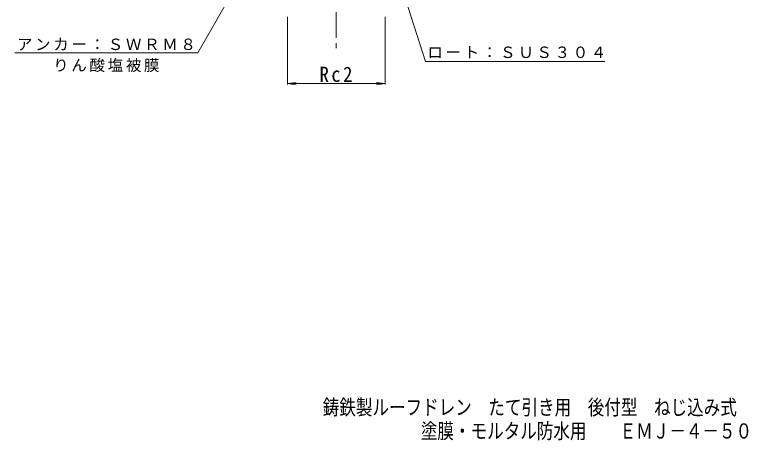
# Model space of a CAD drawing. Units: millimetres, scale not verified. Extents: x -224 to 218, y -346 to 338.
# Drawn here: x -207.5 to 217.7, y -345.6 to -99.2 of the extents above; entities that cross this region are included whole.
import ezdxf
from ezdxf.enums import TextEntityAlignment as Align

# ---------------------------------------------------------------- set-up
doc = ezdxf.new("R2010")
doc.units = ezdxf.units.MM
doc.header["$LTSCALE"] = 3
doc.linetypes.add('CHAIN1', pattern=[8, 5, -1, 1, -1])
for name, color, linetype, lineweight in [('0-0_通り芯', 3, 'Continuous', 9), ('0-4_その他', 7, 'Continuous', 9), ('0-5_寸法', 7, 'Continuous', 9)]:
    doc.layers.add(name, color=color, linetype=linetype, lineweight=lineweight)
doc.layers.add('F-4_F-4ﾚｲﾔ', color=6, linetype='Continuous')
doc.styles.add('ＭＳ ゴシック', font='')
doc.styles.get('ＭＳ ゴシック').set_extended_font_data('MS Gothic')

msp = doc.modelspace()

# ---------------------------------------------------------------- linework, layer by layer
at = {"layer": '0-0_通り芯', "linetype": 'CHAIN1'}
msp.add_line((-21.079, 22.298), (-21.079, -120.029), dxfattribs=at)
at = {"layer": '0-4_その他'}
for p, q in [((-49.308, -139.692), (-49.308, -100.523)), ((7.15, -139.692), (7.15, -100.523)), ((-49.308, -139.092), (-44.351, -138.44)), ((-49.308, -139.092), (7.15, -139.092)), ((-49.308, -139.092), (-44.351, -139.745)), ((7.15, -139.092), (2.193, -138.44)), ((7.15, -139.092), (2.193, -139.745))]:
    msp.add_line(p, q, dxfattribs=at)
at = {"layer": '0-5_寸法'}
for p, q in [((4.021, -43.394), (30.629, -126.28)), ((-83.334, -89.929), (-101.425, -121.262)), ((-101.425, -121.262), (-207.521, -121.262)), ((30.629, -126.28), (134.535, -126.28))]:
    msp.add_line(p, q, dxfattribs=at)

# ---------------------------------------------------------------- texts
at = {"layer": '0-4_その他', "color": 2, "insert": (-30.829, -138.261), "char_height": 8.798, "attachment_point": 7, "style": 'ＭＳ ゴシック'}
msp.add_mtext('\\T1.27;\\W0.9;Rc2', dxfattribs=at)
at = {"layer": '0-5_寸法', "char_height": 6.598, "attachment_point": 7, "style": 'ＭＳ ゴシック'}
for s, insert in [('\\T1.17;アンカー：ＳＷＲＭ８', (-206.223, -120.013)), ('\\T1.17;ロート：ＳＵＳ３０４', (31.69, -124.566)), ('\\T1.17;りん酸塩被膜', (-185.223, -132.514))]:
    msp.add_mtext(s, dxfattribs=dict(at, insert=insert))
at = {"layer": 'F-4_F-4ﾚｲﾔ', "style": 'ＭＳ ゴシック', "width": 0.8}
for s, p in [('鋳鉄製ルーフドレン\u3000たて引き用\u3000後付型\u3000ねじ込み式', (-28.952, -333.562)), ('塗膜・モルタル防水用\u3000\u3000ＥＭＪ－４－５０', (27.917, -347.267))]:
    msp.add_text(s, height=8.798, dxfattribs=at).set_placement(p, align=Align.BOTTOM_LEFT)

doc.saveas('drawing.dxf')
